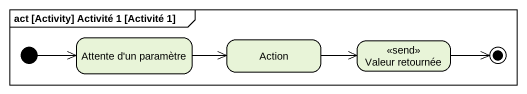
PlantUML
@startuml
mainframe act [Activity] Activité 1 [Activité 1]
hide empty description
state "Attente d'un paramètre" as Attente_d_un_paramètre
state "Action" as Action_
state "Valeur retournée" as Valeur_retournée <<send>>
[*] -right-> Attente_d_un_paramètre
Attente_d_un_paramètre -right-> Action_
Action_ -right-> Valeur_retournée
Valeur_retournée -right-> [*]
@enduml
